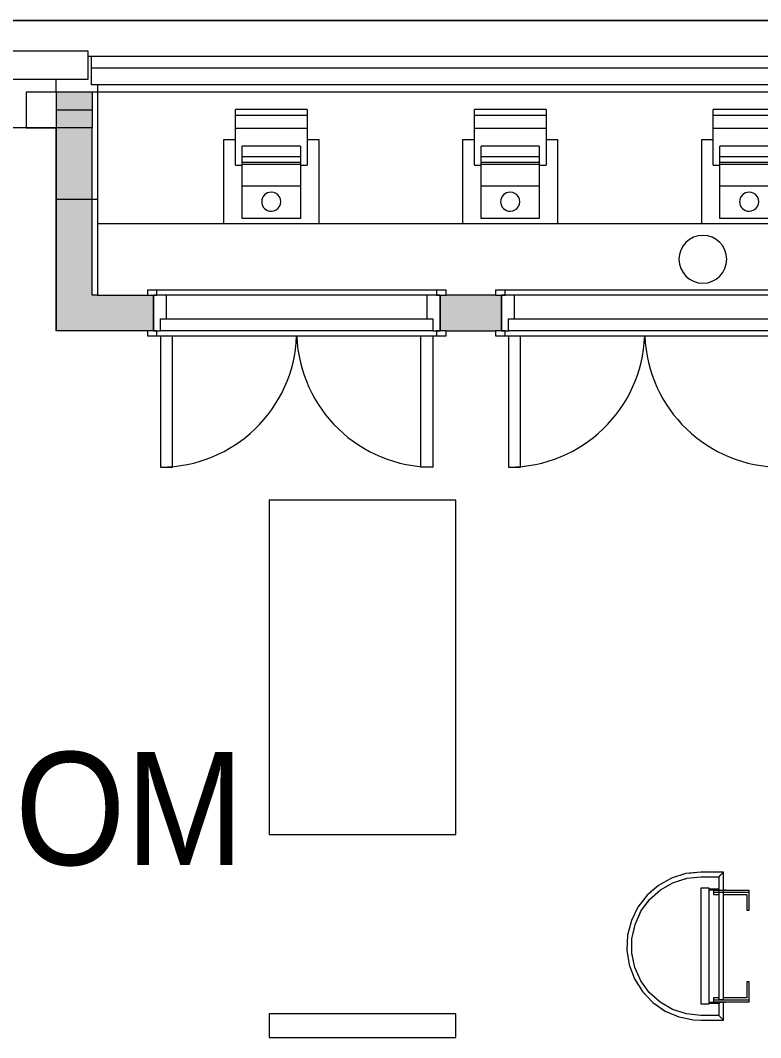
# Model space of a CAD drawing. Header units: millimetres. Extents: x 15878 to 679837, y -72324 to 391440.
# Drawn here: x 281545 to 284643, y 41449 to 45707 of the extents above; entities that cross this region are included whole.
import ezdxf

# ---------------------------------------------------------------- set-up
doc = ezdxf.new("R2010")
doc.units = ezdxf.units.MM
for name, color, linetype, lineweight in [('A-DOOR', 31, 'Continuous', 5), ('A-DOOR-FRAM', 31, 'Continuous', 5), ('A-FLOR', 192, 'Continuous', 5), ('A-GLAZ-CWMG', 51, 'Continuous', 5), ('A-WALL', 113, 'Continuous', 5), ('A-WALL-PATT', 111, 'Continuous', 18), ('E-ELEC-FIXT', 91, 'Continuous', 5), ('G-ANNO-TEXT', 231, 'Continuous', 5), ('Q-CASE', 31, 'Continuous', 5)]:
    doc.layers.add(name, color=color, linetype=linetype, lineweight=lineweight)
doc.styles.add('Swis721 BT', font='swiss.ttf', dxfattribs={"width": 0.9, "height": 473.035439})

# ---------------------------------------------------------------- blocks, each defined once
blk = doc.blocks.new('Anthena_1500MM - Antenna_1500MM-4849316-2_F')
at = {"layer": 'E-ELEC-FIXT'}
for p, q in [((350, 200), (0, 200)), ((0, 200), (0, 150)), ((350, -200), (350, 200)), ((-127.2, 150), (-101.2, 150)), ((-127.2, 150), (-127.2, -150)), ((-101.2, 150), (-46.9, 150)), ((-101.2, 150), (-101.2, -150)), ((-46.9, 150), (105.7, 150)), ((-46.9, 150), (-46.9, -150)), ((105.7, 121.9), (105.7, 150)), ((27, 121.9), (69.5, 121.9)), ((27, 121.9), (27, -121.9)), ((69.5, 121.9), (95.4, 121.9)), ((69.5, -121.9), (69.5, 121.9)), ((95.4, 121.9), (102.9, 121.9)), ((95.4, 121.9), (95.4, -121.9)), ((102.9, 121.9), (194.1, 121.9)), ((102.9, 121.9), (102.9, -121.9)), ((194.1, 121.9), (329.5, 121.9)), ((194.1, 121.9), (194.1, -121.9)), ((329.5, 121.9), (329.5, -121.9)), ((69.5, -121.9), (27, -121.9)), ((95.4, -121.9), (69.5, -121.9)), ((102.9, -121.9), (95.4, -121.9)), ((194.1, -121.9), (102.9, -121.9)), ((105.7, -150), (105.7, -121.9)), ((329.5, -121.9), (194.1, -121.9)), ((-101.2, -150), (-127.2, -150)), ((-46.9, -150), (-101.2, -150)), ((105.7, -150), (-46.9, -150)), ((0, -150), (0, -200)), ((0, -200), (350, -200))]:
    blk.add_line(p, q, dxfattribs=at)
for start, end in [(360, 180), (180, 360)]:
    blk.add_arc((259.1, 0), 40, start, end, dxfattribs=at)
blk = doc.blocks.new('DLN_Cat Ladder - 750x750x5000 _WDH_-9766194-2_F')
at = {"layer": 'Q-CASE'}
for p, q in [((-189.3, -699), (-189.3, -600)), ((-180.3, -600), (-189.3, -600)), ((-180.3, -600), (-180.3, -699)), ((-105.3, -600), (-180.3, -600)), ((-171.3, -708.8), (-171.3, -609)), ((-171.3, -609), (-105.3, -609)), ((-105.3, -609), (-105.3, -600)), ((194.7, -600), (194.7, -609)), ((269.7, -600), (194.7, -600)), ((194.7, -609), (260.7, -609)), ((260.7, -609), (260.7, -708.8)), ((269.7, -699), (269.7, -600)), ((278.7, -600), (269.7, -600)), ((278.7, -600), (278.7, -699)), ((-265.3, -707), (-265.3, -802)), ((-180.3, -707), (-265.3, -707)), ((-265.3, -707), (-265.3, -802)), ((-180.3, -707), (-265.3, -707)), ((-265.3, -707), (-265.3, -802)), ((-180.3, -707), (-265.3, -707)), ((-265.3, -707), (-265.3, -802)), ((-180.3, -707), (-265.3, -707)), ((-265.3, -707), (-265.3, -802)), ((-180.3, -707), (-265.3, -707)), ((-265.3, -707), (-265.3, -802)), ((-180.3, -707), (-265.3, -707)), ((-265.3, -707), (-265.3, -802)), ((-180.3, -707), (-265.3, -707)), ((-265.3, -707), (-265.3, -802)), ((-180.3, -707), (-265.3, -707)), ((-265.3, -707), (-265.3, -802)), ((-180.3, -707), (-265.3, -707)), ((-265.3, -707), (-265.3, -802)), ((-180.3, -707), (-265.3, -707)), ((-189.3, -699), (-189.3, -710.2)), ((-189.3, -749), (-189.3, -699)), ((-180.3, -699), (-180.3, -749)), ((-180.3, -699), (-180.3, -708.8)), ((-180.3, -707), (-180.3, -727)), ((269.7, -707.5), (-180.3, -707.5)), ((-180.3, -710.3), (-180.3, -707.5)), ((-180.3, -726.5), (-180.3, -723.7)), ((269.7, -708.8), (269.7, -699)), ((269.7, -749), (269.7, -699)), ((269.7, -707.5), (269.7, -726.5)), ((278.7, -699), (278.7, -749)), ((278.7, -710), (278.7, -699)), ((354.7, -707), (278.7, -707)), ((278.7, -709.9), (278.7, -707)), ((278.7, -707), (278.7, -709.9)), ((354.7, -707), (278.7, -707)), ((278.7, -709.9), (278.7, -707)), ((278.7, -707), (278.7, -709.9)), ((354.7, -707), (278.7, -707)), ((278.7, -709.9), (278.7, -707)), ((278.7, -707), (278.7, -709.9)), ((354.7, -707), (278.7, -707)), ((278.7, -709.9), (278.7, -707)), ((278.7, -707), (278.7, -709.9)), ((354.7, -707), (278.7, -707)), ((278.7, -709.9), (278.7, -707)), ((278.7, -707), (278.7, -709.9)), ((354.7, -707), (278.7, -707)), ((278.7, -709.9), (278.7, -707)), ((278.7, -707), (278.7, -709.9)), ((354.7, -707), (278.7, -707)), ((278.7, -709.9), (278.7, -707)), ((278.7, -707), (278.7, -709.9)), ((354.7, -707), (278.7, -707)), ((278.7, -709.9), (278.7, -707)), ((278.7, -707), (278.7, -709.9)), ((354.7, -707), (278.7, -707)), ((278.7, -709.9), (278.7, -707)), ((278.7, -707), (278.7, -709.9)), ((354.7, -707), (278.7, -707)), ((278.7, -727), (278.7, -707)), ((278.7, -707), (278.7, -709.9)), ((278.7, -767), (278.7, -722)), ((278.7, -727), (278.7, -722)), ((278.7, -722), (278.7, -727)), ((278.7, -727), (278.7, -722)), ((278.7, -722), (278.7, -727)), ((278.7, -727), (278.7, -722)), ((278.7, -722), (278.7, -727)), ((278.7, -727), (278.7, -722)), ((278.7, -722), (278.7, -727)), ((278.7, -727), (278.7, -722)), ((278.7, -722), (278.7, -727)), ((278.7, -727), (278.7, -722)), ((278.7, -722), (278.7, -727)), ((278.7, -727), (278.7, -722)), ((278.7, -722), (278.7, -727)), ((278.7, -727), (278.7, -722)), ((278.7, -722), (278.7, -727)), ((278.7, -727), (278.7, -722)), ((278.7, -722), (278.7, -727)), ((278.7, -722), (278.7, -727)), ((283.7, -767), (283.7, -722)), ((354.7, -802), (354.7, -707)), ((354.7, -802), (354.7, -707)), ((354.7, -802), (354.7, -707)), ((354.7, -802), (354.7, -707)), ((354.7, -802), (354.7, -707)), ((354.7, -802), (354.7, -707)), ((354.7, -802), (354.7, -707)), ((354.7, -802), (354.7, -707)), ((354.7, -802), (354.7, -707)), ((354.7, -802), (354.7, -707)), ((-245.3, -802), (-245.3, -727)), ((-245.3, -727), (-180.3, -727)), ((-245.3, -802), (-245.3, -727)), ((-245.3, -727), (-180.3, -727)), ((-245.3, -802), (-245.3, -727)), ((-245.3, -727), (-180.3, -727)), ((-245.3, -802), (-245.3, -727)), ((-245.3, -727), (-180.3, -727)), ((-245.3, -802), (-245.3, -727)), ((-245.3, -727), (-180.3, -727)), ((-245.3, -802), (-245.3, -727)), ((-245.3, -727), (-180.3, -727)), ((-245.3, -802), (-245.3, -727)), ((-245.3, -727), (-180.3, -727)), ((-245.3, -802), (-245.3, -727)), ((-245.3, -727), (-180.3, -727)), ((-245.3, -802), (-245.3, -727)), ((-245.3, -727), (-180.3, -727)), ((-245.3, -802), (-245.3, -727)), ((-245.3, -727), (-180.3, -727)), ((-194.3, -724.1), (-194.3, -767)), ((-189.3, -724.1), (-189.3, -767)), ((-189.3, -749), (-180.3, -749)), ((-180.3, -725.2), (-180.3, -749)), ((-180.3, -726.5), (269.7, -726.5)), ((-180.3, -749), (-171.3, -749)), ((-171.3, -749), (-171.3, -725.2)), ((260.7, -725.2), (260.7, -749)), ((260.7, -749), (269.7, -749)), ((269.7, -749), (269.7, -725.2)), ((269.7, -749), (278.7, -749)), ((278.7, -727), (334.7, -727)), ((278.7, -727), (334.7, -727)), ((278.7, -727), (334.7, -727)), ((278.7, -727), (334.7, -727)), ((278.7, -727), (334.7, -727)), ((278.7, -727), (334.7, -727)), ((278.7, -727), (334.7, -727)), ((278.7, -727), (334.7, -727)), ((278.7, -727), (334.7, -727)), ((278.7, -727), (334.7, -727)), ((334.7, -727), (334.7, -802)), ((334.7, -727), (334.7, -802)), ((334.7, -727), (334.7, -802)), ((334.7, -727), (334.7, -802)), ((334.7, -727), (334.7, -802)), ((334.7, -727), (334.7, -802)), ((334.7, -727), (334.7, -802)), ((334.7, -727), (334.7, -802)), ((334.7, -727), (334.7, -802)), ((334.7, -727), (334.7, -802)), ((-265.3, -802), (-259.9, -854.6)), ((-265.3, -802), (-259.9, -854.6)), ((-265.3, -802), (-259.9, -854.6)), ((-265.3, -802), (-259.9, -854.6)), ((-265.3, -802), (-259.9, -854.6)), ((-265.3, -802), (-259.9, -854.6)), ((-265.3, -802), (-259.9, -854.6)), ((-265.3, -802), (-259.9, -854.6)), ((-265.3, -802), (-259.9, -854.6)), ((-241, -843.4), (-245.3, -802)), ((-241, -843.4), (-245.3, -802)), ((-241, -843.4), (-245.3, -802)), ((-241, -843.4), (-245.3, -802)), ((-241, -843.4), (-245.3, -802)), ((-241, -843.4), (-245.3, -802)), ((-241, -843.4), (-245.3, -802)), ((-241, -843.4), (-245.3, -802)), ((-241, -843.4), (-245.3, -802)), ((286.7, -767), (-197.3, -767)), ((-197.3, -767), (-197.3, -802)), ((-197.3, -802), (286.7, -802)), ((286.7, -802), (286.7, -767)), ((334.7, -802), (328.4, -862.3)), ((334.7, -802), (328.4, -862.3)), ((334.7, -802), (328.4, -862.3)), ((334.7, -802), (328.4, -862.3)), ((334.7, -802), (328.4, -862.3)), ((334.7, -802), (328.4, -862.3)), ((334.7, -802), (328.4, -862.3)), ((334.7, -802), (328.4, -862.3)), ((334.7, -802), (328.4, -862.3)), ((-258.9, -864.5), (-253.1, -883.2)), ((-258.9, -864.5), (-253.1, -883.2)), ((-258.9, -864.5), (-253.1, -883.2)), ((-258.9, -864.5), (-253.1, -883.2)), ((-258.9, -864.5), (-253.1, -883.2)), ((-258.9, -864.5), (-253.1, -883.2)), ((-258.9, -864.5), (-253.1, -883.2)), ((-258.9, -864.5), (-253.1, -883.2)), ((-258.9, -864.5), (-253.1, -883.2)), ((-229.5, -891.6), (-239, -861.6)), ((-229.5, -891.6), (-239, -861.6)), ((-229.5, -891.6), (-239, -861.6)), ((-229.5, -891.6), (-239, -861.6)), ((-229.5, -891.6), (-239, -861.6)), ((-229.5, -891.6), (-239, -861.6)), ((-229.5, -891.6), (-239, -861.6)), ((-229.5, -891.6), (-239, -861.6)), ((-229.5, -891.6), (-239, -861.6)), ((-240.1, -924.4), (-229.1, -944.2)), ((-240.1, -924.4), (-229.1, -944.2)), ((-240.1, -924.4), (-229.1, -944.2)), ((-240.1, -924.4), (-229.1, -944.2)), ((-240.1, -924.4), (-229.1, -944.2)), ((-240.1, -924.4), (-229.1, -944.2)), ((-240.1, -924.4), (-229.1, -944.2)), ((-240.1, -924.4), (-229.1, -944.2)), ((-240.1, -924.4), (-229.1, -944.2)), ((-204.8, -946.7), (-220.4, -919.3)), ((-204.8, -946.7), (-220.4, -919.3)), ((-204.8, -946.7), (-220.4, -919.3)), ((-204.8, -946.7), (-220.4, -919.3)), ((-204.8, -946.7), (-220.4, -919.3)), ((-204.8, -946.7), (-220.4, -919.3)), ((-204.8, -946.7), (-220.4, -919.3)), ((-204.8, -946.7), (-220.4, -919.3)), ((-204.8, -946.7), (-220.4, -919.3)), ((-209.6, -979.3), (-181, -1012.6)), ((-209.6, -979.3), (-181, -1012.6)), ((-209.6, -979.3), (-181, -1012.6)), ((-209.6, -979.3), (-181, -1012.6)), ((-209.6, -979.3), (-181, -1012.6)), ((-209.6, -979.3), (-181, -1012.6)), ((-209.6, -979.3), (-181, -1012.6)), ((-209.6, -979.3), (-181, -1012.6)), ((-209.6, -979.3), (-181, -1012.6)), ((-169.1, -995.5), (-190.2, -971.9)), ((-169.1, -995.5), (-190.2, -971.9)), ((-169.1, -995.5), (-190.2, -971.9)), ((-169.1, -995.5), (-190.2, -971.9)), ((-169.1, -995.5), (-190.2, -971.9)), ((-169.1, -995.5), (-190.2, -971.9)), ((-169.1, -995.5), (-190.2, -971.9)), ((-169.1, -995.5), (-190.2, -971.9)), ((-169.1, -995.5), (-190.2, -971.9)), ((-124.1, -1035.9), (-149.7, -1017.1)), ((-124.1, -1035.9), (-149.7, -1017.1)), ((-124.1, -1035.9), (-149.7, -1017.1)), ((-124.1, -1035.9), (-149.7, -1017.1)), ((-124.1, -1035.9), (-149.7, -1017.1)), ((-124.1, -1035.9), (-149.7, -1017.1)), ((-124.1, -1035.9), (-149.7, -1017.1)), ((-124.1, -1035.9), (-149.7, -1017.1)), ((-124.1, -1035.9), (-149.7, -1017.1)), ((238.5, -1017.8), (189.5, -1053.2)), ((238.5, -1017.8), (189.5, -1053.2)), ((238.5, -1017.8), (189.5, -1053.2)), ((238.5, -1017.8), (189.5, -1053.2)), ((238.5, -1017.8), (189.5, -1053.2)), ((238.5, -1017.8), (189.5, -1053.2)), ((238.5, -1017.8), (189.5, -1053.2)), ((238.5, -1017.8), (189.5, -1053.2)), ((238.5, -1017.8), (189.5, -1053.2)), ((-168.7, -1026.9), (-135.9, -1052.2)), ((-168.7, -1026.9), (-135.9, -1052.2)), ((-168.7, -1026.9), (-135.9, -1052.2)), ((-168.7, -1026.9), (-135.9, -1052.2)), ((-168.7, -1026.9), (-135.9, -1052.2)), ((-168.7, -1026.9), (-135.9, -1052.2)), ((-168.7, -1026.9), (-135.9, -1052.2)), ((-168.7, -1026.9), (-135.9, -1052.2)), ((-168.7, -1026.9), (-135.9, -1052.2)), ((-71.6, -1065.9), (-100.7, -1052.9)), ((-71.6, -1065.9), (-100.7, -1052.9)), ((-71.6, -1065.9), (-100.7, -1052.9)), ((-71.6, -1065.9), (-100.7, -1052.9)), ((-71.6, -1065.9), (-100.7, -1052.9)), ((-71.6, -1065.9), (-100.7, -1052.9)), ((-71.6, -1065.9), (-100.7, -1052.9)), ((-71.6, -1065.9), (-100.7, -1052.9)), ((-71.6, -1065.9), (-100.7, -1052.9)), ((164.3, -1064.5), (133.8, -1078)), ((164.3, -1064.5), (133.8, -1078)), ((164.3, -1064.5), (133.8, -1078)), ((164.3, -1064.5), (133.8, -1078)), ((164.3, -1064.5), (133.8, -1078)), ((164.3, -1064.5), (133.8, -1078)), ((164.3, -1064.5), (133.8, -1078)), ((164.3, -1064.5), (133.8, -1078)), ((164.3, -1064.5), (133.8, -1078)), ((-119, -1065.3), (-98.3, -1075.4)), ((-119, -1065.3), (-98.3, -1075.4)), ((-119, -1065.3), (-98.3, -1075.4)), ((-119, -1065.3), (-98.3, -1075.4)), ((-119, -1065.3), (-98.3, -1075.4)), ((-119, -1065.3), (-98.3, -1075.4)), ((-119, -1065.3), (-98.3, -1075.4)), ((-119, -1065.3), (-98.3, -1075.4)), ((-119, -1065.3), (-98.3, -1075.4)), ((-13.9, -1084.4), (-45.3, -1077.6)), ((-13.9, -1084.4), (-45.3, -1077.6)), ((-13.9, -1084.4), (-45.3, -1077.6)), ((-13.9, -1084.4), (-45.3, -1077.6)), ((-13.9, -1084.4), (-45.3, -1077.6)), ((-13.9, -1084.4), (-45.3, -1077.6)), ((-13.9, -1084.4), (-45.3, -1077.6)), ((-13.9, -1084.4), (-45.3, -1077.6)), ((-13.9, -1084.4), (-45.3, -1077.6)), ((46.4, -1090.4), (14, -1090.3)), ((46.4, -1090.4), (14, -1090.3)), ((46.4, -1090.4), (14, -1090.3)), ((46.4, -1090.4), (14, -1090.3)), ((46.4, -1090.4), (14, -1090.3)), ((46.4, -1090.4), (14, -1090.3)), ((46.4, -1090.4), (14, -1090.3)), ((46.4, -1090.4), (14, -1090.3)), ((46.4, -1090.4), (14, -1090.3)), ((106.6, -1083.7), (74.3, -1090.5)), ((106.6, -1083.7), (74.3, -1090.5)), ((106.6, -1083.7), (74.3, -1090.5)), ((106.6, -1083.7), (74.3, -1090.5)), ((106.6, -1083.7), (74.3, -1090.5)), ((106.6, -1083.7), (74.3, -1090.5)), ((106.6, -1083.7), (74.3, -1090.5)), ((106.6, -1083.7), (74.3, -1090.5)), ((106.6, -1083.7), (74.3, -1090.5))]:
    blk.add_line(p, q, dxfattribs=at)
at = {"layer": 'Q-CASE', "flags": 128}
for points in [[(-265.3, -802), (-258.9, -864.5), (-240.1, -924.4), (-209.6, -979.3), (-168.7, -1026.9), (-119, -1065.3), (-62.6, -1092.8), (-1.8, -1108.5), (60.9, -1111.6), (123, -1102), (181.8, -1080), (235, -1046.7), (280.4, -1003.3), (316.2, -951.7), (340.8, -893.9), (353.2, -832.4), (354.7, -802)], [(334.7, -802), (328.3, -862.4), (309.5, -920.1), (279.1, -972.7), (238.5, -1017.8), (189.3, -1053.4), (133.8, -1078), (74.3, -1090.5), (13.6, -1090.3), (-45.8, -1077.5), (-101.2, -1052.7), (-150.2, -1016.8), (-190.6, -971.5), (-220.7, -918.8), (-239.2, -860.9), (-245.3, -802)], [(349.7, -849.6), (353.2, -832.4), (354.7, -802)], [(349.7, -849.6), (353.2, -832.4), (354.7, -802)], [(349.7, -849.6), (353.2, -832.4), (354.7, -802)], [(349.7, -849.6), (353.2, -832.4), (354.7, -802)], [(349.7, -849.6), (353.2, -832.4), (354.7, -802)], [(349.7, -849.6), (353.2, -832.4), (354.7, -802)], [(349.7, -849.6), (353.2, -832.4), (354.7, -802)], [(349.7, -849.6), (353.2, -832.4), (354.7, -802)], [(349.7, -849.6), (353.2, -832.4), (354.7, -802)], [(335.4, -906.6), (340.8, -893.9), (343.9, -878.5)], [(335.4, -906.6), (340.8, -893.9), (343.9, -878.5)], [(335.4, -906.6), (340.8, -893.9), (343.9, -878.5)], [(335.4, -906.6), (340.8, -893.9), (343.9, -878.5)], [(335.4, -906.6), (340.8, -893.9), (343.9, -878.5)], [(335.4, -906.6), (340.8, -893.9), (343.9, -878.5)], [(335.4, -906.6), (340.8, -893.9), (343.9, -878.5)], [(335.4, -906.6), (340.8, -893.9), (343.9, -878.5)], [(335.4, -906.6), (340.8, -893.9), (343.9, -878.5)], [(308.9, -962.2), (316.2, -951.7), (322.7, -936.4)], [(308.9, -962.2), (316.2, -951.7), (322.7, -936.4)], [(308.9, -962.2), (316.2, -951.7), (322.7, -936.4)], [(308.9, -962.2), (316.2, -951.7), (322.7, -936.4)], [(308.9, -962.2), (316.2, -951.7), (322.7, -936.4)], [(308.9, -962.2), (316.2, -951.7), (322.7, -936.4)], [(308.9, -962.2), (316.2, -951.7), (322.7, -936.4)], [(308.9, -962.2), (316.2, -951.7), (322.7, -936.4)], [(308.9, -962.2), (316.2, -951.7), (322.7, -936.4)], [(270.8, -1012.6), (280.4, -1003.3), (295.2, -982)], [(270.8, -1012.6), (280.4, -1003.3), (295.2, -982)], [(270.8, -1012.6), (280.4, -1003.3), (295.2, -982)], [(270.8, -1012.6), (280.4, -1003.3), (295.2, -982)], [(270.8, -1012.6), (280.4, -1003.3), (295.2, -982)], [(270.8, -1012.6), (280.4, -1003.3), (295.2, -982)], [(270.8, -1012.6), (280.4, -1003.3), (295.2, -982)], [(270.8, -1012.6), (280.4, -1003.3), (295.2, -982)], [(270.8, -1012.6), (280.4, -1003.3), (295.2, -982)], [(225.8, -1052.5), (235, -1046.7), (248.4, -1034)], [(225.8, -1052.5), (235, -1046.7), (248.4, -1034)], [(225.8, -1052.5), (235, -1046.7), (248.4, -1034)], [(225.8, -1052.5), (235, -1046.7), (248.4, -1034)], [(225.8, -1052.5), (235, -1046.7), (248.4, -1034)], [(225.8, -1052.5), (235, -1046.7), (248.4, -1034)], [(225.8, -1052.5), (235, -1046.7), (248.4, -1034)], [(225.8, -1052.5), (235, -1046.7), (248.4, -1034)], [(225.8, -1052.5), (235, -1046.7), (248.4, -1034)], [(-69.4, -1089.5), (-62.6, -1092.8), (-27, -1102)], [(-69.4, -1089.5), (-62.6, -1092.8), (-27, -1102)], [(-69.4, -1089.5), (-62.6, -1092.8), (-27, -1102)], [(-69.4, -1089.5), (-62.6, -1092.8), (-27, -1102)], [(-69.4, -1089.5), (-62.6, -1092.8), (-27, -1102)], [(-69.4, -1089.5), (-62.6, -1092.8), (-27, -1102)], [(-69.4, -1089.5), (-62.6, -1092.8), (-27, -1102)], [(-69.4, -1089.5), (-62.6, -1092.8), (-27, -1102)], [(-69.4, -1089.5), (-62.6, -1092.8), (-27, -1102)], [(-10.4, -1106.3), (-1.8, -1108.5), (32.7, -1110.2)], [(-10.4, -1106.3), (-1.8, -1108.5), (32.7, -1110.2)], [(-10.4, -1106.3), (-1.8, -1108.5), (32.7, -1110.2)], [(-10.4, -1106.3), (-1.8, -1108.5), (32.7, -1110.2)], [(-10.4, -1106.3), (-1.8, -1108.5), (32.7, -1110.2)], [(-10.4, -1106.3), (-1.8, -1108.5), (32.7, -1110.2)], [(-10.4, -1106.3), (-1.8, -1108.5), (32.7, -1110.2)], [(-10.4, -1106.3), (-1.8, -1108.5), (32.7, -1110.2)], [(-10.4, -1106.3), (-1.8, -1108.5), (32.7, -1110.2)], [(111.7, -1103.7), (123, -1102), (151.8, -1091.2)], [(111.7, -1103.7), (123, -1102), (151.8, -1091.2)], [(111.7, -1103.7), (123, -1102), (151.8, -1091.2)], [(111.7, -1103.7), (123, -1102), (151.8, -1091.2)], [(111.7, -1103.7), (123, -1102), (151.8, -1091.2)], [(111.7, -1103.7), (123, -1102), (151.8, -1091.2)], [(111.7, -1103.7), (123, -1102), (151.8, -1091.2)], [(111.7, -1103.7), (123, -1102), (151.8, -1091.2)], [(111.7, -1103.7), (123, -1102), (151.8, -1091.2)], [(169.9, -1084.5), (181.8, -1080), (206.5, -1064.6)], [(169.9, -1084.5), (181.8, -1080), (206.5, -1064.6)], [(169.9, -1084.5), (181.8, -1080), (206.5, -1064.6)], [(169.9, -1084.5), (181.8, -1080), (206.5, -1064.6)], [(169.9, -1084.5), (181.8, -1080), (206.5, -1064.6)], [(169.9, -1084.5), (181.8, -1080), (206.5, -1064.6)], [(169.9, -1084.5), (181.8, -1080), (206.5, -1064.6)], [(169.9, -1084.5), (181.8, -1080), (206.5, -1064.6)], [(169.9, -1084.5), (181.8, -1080), (206.5, -1064.6)], [(53, -1111.2), (60.9, -1111.6), (81.7, -1108.4)], [(53, -1111.2), (60.9, -1111.6), (81.7, -1108.4)], [(53, -1111.2), (60.9, -1111.6), (81.7, -1108.4)], [(53, -1111.2), (60.9, -1111.6), (81.7, -1108.4)], [(53, -1111.2), (60.9, -1111.6), (81.7, -1108.4)], [(53, -1111.2), (60.9, -1111.6), (81.7, -1108.4)], [(53, -1111.2), (60.9, -1111.6), (81.7, -1108.4)], [(53, -1111.2), (60.9, -1111.6), (81.7, -1108.4)], [(53, -1111.2), (60.9, -1111.6), (81.7, -1108.4)]]:
    blk.add_lwpolyline(points, dxfattribs=at)
at = {"layer": 'Q-CASE'}
for points, knots in [([(-264, -708.3), (-264.2, -708.1), (-264.6, -707.7), (-265.1, -707.2), (-265.3, -707), (-265.3, -707)], [0.8333333, 0.8333333, 0.8333333, 0.8333333, 0.875, 0.9166667, 1, 1, 1, 1]), ([(-265.3, -707), (-265.3, -707), (-265.1, -707.2), (-264.6, -707.7), (-264.2, -708.1), (-264, -708.3)], [0, 0, 0, 0, 0.0833333, 0.125, 0.1666667, 0.1666667, 0.1666667, 0.1666667]), ([(-264, -708.3), (-264.2, -708.1), (-264.6, -707.7), (-265.1, -707.2), (-265.3, -707), (-265.3, -707)], [0.8333333, 0.8333333, 0.8333333, 0.8333333, 0.875, 0.9166667, 1, 1, 1, 1]), ([(-265.3, -707), (-265.3, -707), (-265.1, -707.2), (-264.6, -707.7), (-264.2, -708.1), (-264, -708.3)], [0, 0, 0, 0, 0.0833333, 0.125, 0.1666667, 0.1666667, 0.1666667, 0.1666667]), ([(-264, -708.3), (-264.2, -708.1), (-264.6, -707.7), (-265.1, -707.2), (-265.3, -707), (-265.3, -707)], [0.8333333, 0.8333333, 0.8333333, 0.8333333, 0.875, 0.9166667, 1, 1, 1, 1]), ([(-265.3, -707), (-265.3, -707), (-265.1, -707.2), (-264.6, -707.7), (-264.2, -708.1), (-264, -708.3)], [0, 0, 0, 0, 0.0833333, 0.125, 0.1666667, 0.1666667, 0.1666667, 0.1666667]), ([(-264, -708.3), (-264.2, -708.1), (-264.6, -707.7), (-265.1, -707.2), (-265.3, -707), (-265.3, -707)], [0.8333333, 0.8333333, 0.8333333, 0.8333333, 0.875, 0.9166667, 1, 1, 1, 1]), ([(-265.3, -707), (-265.3, -707), (-265.1, -707.2), (-264.6, -707.7), (-264.2, -708.1), (-264, -708.3)], [0, 0, 0, 0, 0.0833333, 0.125, 0.1666667, 0.1666667, 0.1666667, 0.1666667]), ([(-264, -708.3), (-264.2, -708.1), (-264.6, -707.7), (-265.1, -707.2), (-265.3, -707), (-265.3, -707)], [0.8333333, 0.8333333, 0.8333333, 0.8333333, 0.875, 0.9166667, 1, 1, 1, 1]), ([(-265.3, -707), (-265.3, -707), (-265.1, -707.2), (-264.6, -707.7), (-264.2, -708.1), (-264, -708.3)], [0, 0, 0, 0, 0.0833333, 0.125, 0.1666667, 0.1666667, 0.1666667, 0.1666667]), ([(-264, -708.3), (-264.2, -708.1), (-264.6, -707.7), (-265.1, -707.2), (-265.3, -707), (-265.3, -707)], [0.8333333, 0.8333333, 0.8333333, 0.8333333, 0.875, 0.9166667, 1, 1, 1, 1]), ([(-265.3, -707), (-265.3, -707), (-265.1, -707.2), (-264.6, -707.7), (-264.2, -708.1), (-264, -708.3)], [0, 0, 0, 0, 0.0833333, 0.125, 0.1666667, 0.1666667, 0.1666667, 0.1666667]), ([(-264, -708.3), (-264.2, -708.1), (-264.6, -707.7), (-265.1, -707.2), (-265.3, -707), (-265.3, -707)], [0.8333333, 0.8333333, 0.8333333, 0.8333333, 0.875, 0.9166667, 1, 1, 1, 1]), ([(-265.3, -707), (-265.3, -707), (-265.1, -707.2), (-264.6, -707.7), (-264.2, -708.1), (-264, -708.3)], [0, 0, 0, 0, 0.0833333, 0.125, 0.1666667, 0.1666667, 0.1666667, 0.1666667]), ([(-264, -708.3), (-264.2, -708.1), (-264.6, -707.7), (-265.1, -707.2), (-265.3, -707), (-265.3, -707)], [0.8333333, 0.8333333, 0.8333333, 0.8333333, 0.875, 0.9166667, 1, 1, 1, 1]), ([(-265.3, -707), (-265.3, -707), (-265.1, -707.2), (-264.6, -707.7), (-264.2, -708.1), (-264, -708.3)], [0, 0, 0, 0, 0.0833333, 0.125, 0.1666667, 0.1666667, 0.1666667, 0.1666667]), ([(-264, -708.3), (-264.2, -708.1), (-264.6, -707.7), (-265.1, -707.2), (-265.3, -707), (-265.3, -707)], [0.8333333, 0.8333333, 0.8333333, 0.8333333, 0.875, 0.9166667, 1, 1, 1, 1]), ([(-265.3, -707), (-265.3, -707), (-265.1, -707.2), (-264.6, -707.7), (-264.2, -708.1), (-264, -708.3)], [0, 0, 0, 0, 0.0833333, 0.125, 0.1666667, 0.1666667, 0.1666667, 0.1666667]), ([(-245.3, -727), (-245.3, -727), (-245.5, -726.8), (-246, -726.3), (-246.6, -725.7), (-247.2, -725.1), (-247.8, -724.5), (-248.4, -723.9), (-249.2, -723.1), (-250.1, -722.2), (-250.9, -721.4), (-251.5, -720.8), (-252.1, -720.2), (-252.7, -719.6), (-253.3, -719), (-254, -718.3), (-254.6, -717.7), (-255.3, -717), (-256, -716.3), (-256.6, -715.7), (-257.3, -715), (-257.9, -714.4), (-258.5, -713.8), (-259.1, -713.2), (-259.7, -712.6), (-260.3, -712), (-260.9, -711.4), (-261.6, -710.7), (-262.2, -710.1), (-262.8, -709.5), (-263.4, -708.9), (-264, -708.3), (-264.6, -707.7), (-265.1, -707.2), (-265.3, -707), (-265.3, -707)], [0, 0, 0, 0, 0.083333, 0.125, 0.166667, 0.208333, 0.229167, 0.25, 0.291667, 0.333333, 0.354167, 0.375, 0.395833, 0.416667, 0.4375, 0.458333, 0.479167, 0.5, 0.520833, 0.541667, 0.5625, 0.583333, 0.604167, 0.625, 0.645833, 0.666667, 0.6875, 0.708333, 0.75, 0.770833, 0.791667, 0.833333, 0.875, 0.916667, 1, 1, 1, 1]), ([(-265.3, -707), (-265.3, -707), (-265.1, -707.2), (-264.6, -707.7), (-264.2, -708.1), (-264, -708.3)], [0, 0, 0, 0, 0.0833333, 0.125, 0.1666667, 0.1666667, 0.1666667, 0.1666667]), ([(334.7, -727), (334.7, -727), (334.9, -726.8), (335.4, -726.3), (336, -725.7), (336.6, -725.1), (337.2, -724.5), (337.8, -723.9), (338.6, -723.1), (339.5, -722.2), (340.3, -721.4), (340.9, -720.8), (341.5, -720.2), (342.1, -719.6), (342.7, -719), (343.4, -718.3), (344.1, -717.7), (344.7, -717), (345.4, -716.3), (346, -715.7), (346.7, -715), (347.3, -714.4), (347.9, -713.8), (348.5, -713.2), (349.1, -712.6), (349.7, -712), (350.3, -711.4), (351, -710.7), (351.6, -710.1), (352.2, -709.5), (352.8, -708.9), (353.4, -708.3), (354, -707.7), (354.5, -707.2), (354.7, -707), (354.7, -707)], [0, 0, 0, 0, 0.083333, 0.125, 0.166667, 0.208333, 0.229167, 0.25, 0.291667, 0.333333, 0.354167, 0.375, 0.395833, 0.416667, 0.4375, 0.458333, 0.479167, 0.5, 0.520833, 0.541667, 0.5625, 0.583333, 0.604167, 0.625, 0.645833, 0.666667, 0.6875, 0.708333, 0.75, 0.770833, 0.791667, 0.833333, 0.875, 0.916667, 1, 1, 1, 1]), ([(353.4, -708.3), (353.6, -708.1), (354, -707.7), (354.5, -707.2), (354.7, -707), (354.7, -707)], [0.8333333, 0.8333333, 0.8333333, 0.8333333, 0.875, 0.9166667, 1, 1, 1, 1]), ([(354.7, -707), (354.7, -707), (354.5, -707.2), (354, -707.7), (353.6, -708.1), (353.4, -708.3)], [0, 0, 0, 0, 0.0833333, 0.125, 0.1666667, 0.1666667, 0.1666667, 0.1666667]), ([(353.4, -708.3), (353.6, -708.1), (354, -707.7), (354.5, -707.2), (354.7, -707), (354.7, -707)], [0.8333333, 0.8333333, 0.8333333, 0.8333333, 0.875, 0.9166667, 1, 1, 1, 1]), ([(354.7, -707), (354.7, -707), (354.5, -707.2), (354, -707.7), (353.6, -708.1), (353.4, -708.3)], [0, 0, 0, 0, 0.0833333, 0.125, 0.1666667, 0.1666667, 0.1666667, 0.1666667]), ([(353.4, -708.3), (353.6, -708.1), (354, -707.7), (354.5, -707.2), (354.7, -707), (354.7, -707)], [0.8333333, 0.8333333, 0.8333333, 0.8333333, 0.875, 0.9166667, 1, 1, 1, 1]), ([(354.7, -707), (354.7, -707), (354.5, -707.2), (354, -707.7), (353.6, -708.1), (353.4, -708.3)], [0, 0, 0, 0, 0.0833333, 0.125, 0.1666667, 0.1666667, 0.1666667, 0.1666667]), ([(353.4, -708.3), (353.6, -708.1), (354, -707.7), (354.5, -707.2), (354.7, -707), (354.7, -707)], [0.8333333, 0.8333333, 0.8333333, 0.8333333, 0.875, 0.9166667, 1, 1, 1, 1]), ([(354.7, -707), (354.7, -707), (354.5, -707.2), (354, -707.7), (353.6, -708.1), (353.4, -708.3)], [0, 0, 0, 0, 0.0833333, 0.125, 0.1666667, 0.1666667, 0.1666667, 0.1666667]), ([(353.4, -708.3), (353.6, -708.1), (354, -707.7), (354.5, -707.2), (354.7, -707), (354.7, -707)], [0.8333333, 0.8333333, 0.8333333, 0.8333333, 0.875, 0.9166667, 1, 1, 1, 1]), ([(354.7, -707), (354.7, -707), (354.5, -707.2), (354, -707.7), (353.6, -708.1), (353.4, -708.3)], [0, 0, 0, 0, 0.0833333, 0.125, 0.1666667, 0.1666667, 0.1666667, 0.1666667]), ([(353.4, -708.3), (353.6, -708.1), (354, -707.7), (354.5, -707.2), (354.7, -707), (354.7, -707)], [0.8333333, 0.8333333, 0.8333333, 0.8333333, 0.875, 0.9166667, 1, 1, 1, 1]), ([(354.7, -707), (354.7, -707), (354.5, -707.2), (354, -707.7), (353.6, -708.1), (353.4, -708.3)], [0, 0, 0, 0, 0.0833333, 0.125, 0.1666667, 0.1666667, 0.1666667, 0.1666667]), ([(353.4, -708.3), (353.6, -708.1), (354, -707.7), (354.5, -707.2), (354.7, -707), (354.7, -707)], [0.8333333, 0.8333333, 0.8333333, 0.8333333, 0.875, 0.9166667, 1, 1, 1, 1]), ([(354.7, -707), (354.7, -707), (354.5, -707.2), (354, -707.7), (353.6, -708.1), (353.4, -708.3)], [0, 0, 0, 0, 0.0833333, 0.125, 0.1666667, 0.1666667, 0.1666667, 0.1666667]), ([(353.4, -708.3), (353.6, -708.1), (354, -707.7), (354.5, -707.2), (354.7, -707), (354.7, -707)], [0.8333333, 0.8333333, 0.8333333, 0.8333333, 0.875, 0.9166667, 1, 1, 1, 1]), ([(354.7, -707), (354.7, -707), (354.5, -707.2), (354, -707.7), (353.6, -708.1), (353.4, -708.3)], [0, 0, 0, 0, 0.0833333, 0.125, 0.1666667, 0.1666667, 0.1666667, 0.1666667]), ([(353.4, -708.3), (353.6, -708.1), (354, -707.7), (354.5, -707.2), (354.7, -707), (354.7, -707)], [0.8333333, 0.8333333, 0.8333333, 0.8333333, 0.875, 0.9166667, 1, 1, 1, 1]), ([(354.7, -707), (354.7, -707), (354.5, -707.2), (354, -707.7), (353.6, -708.1), (353.4, -708.3)], [0, 0, 0, 0, 0.0833333, 0.125, 0.1666667, 0.1666667, 0.1666667, 0.1666667]), ([(354.7, -707), (354.7, -707), (354.5, -707.2), (354, -707.7), (353.6, -708.1), (353.4, -708.3)], [0, 0, 0, 0, 0.0833333, 0.125, 0.1666667, 0.1666667, 0.1666667, 0.1666667]), ([(-245.3, -727), (-245.3, -727), (-245.5, -726.8), (-246, -726.3), (-246.6, -725.7), (-247.2, -725.1), (-247.8, -724.5), (-248.1, -724.2), (-248.2, -724.1)], [0, 0, 0, 0, 0.0833333, 0.125, 0.1666667, 0.2083333, 0.2291667, 0.25, 0.25, 0.25, 0.25]), ([(-248.2, -724.1), (-248.1, -724.2), (-247.8, -724.5), (-247.2, -725.1), (-246.6, -725.7), (-246, -726.3), (-245.5, -726.8), (-245.3, -727), (-245.3, -727)], [0.75, 0.75, 0.75, 0.75, 0.7708333, 0.7916667, 0.8333333, 0.875, 0.9166667, 1, 1, 1, 1]), ([(-245.3, -727), (-245.3, -727), (-245.5, -726.8), (-246, -726.3), (-246.6, -725.7), (-247.2, -725.1), (-247.8, -724.5), (-248.1, -724.2), (-248.2, -724.1)], [0, 0, 0, 0, 0.0833333, 0.125, 0.1666667, 0.2083333, 0.2291667, 0.25, 0.25, 0.25, 0.25]), ([(-248.2, -724.1), (-248.1, -724.2), (-247.8, -724.5), (-247.2, -725.1), (-246.6, -725.7), (-246, -726.3), (-245.5, -726.8), (-245.3, -727), (-245.3, -727)], [0.75, 0.75, 0.75, 0.75, 0.7708333, 0.7916667, 0.8333333, 0.875, 0.9166667, 1, 1, 1, 1]), ([(-245.3, -727), (-245.3, -727), (-245.5, -726.8), (-246, -726.3), (-246.6, -725.7), (-247.2, -725.1), (-247.8, -724.5), (-248.1, -724.2), (-248.2, -724.1)], [0, 0, 0, 0, 0.0833333, 0.125, 0.1666667, 0.2083333, 0.2291667, 0.25, 0.25, 0.25, 0.25]), ([(-248.2, -724.1), (-248.1, -724.2), (-247.8, -724.5), (-247.2, -725.1), (-246.6, -725.7), (-246, -726.3), (-245.5, -726.8), (-245.3, -727), (-245.3, -727)], [0.75, 0.75, 0.75, 0.75, 0.7708333, 0.7916667, 0.8333333, 0.875, 0.9166667, 1, 1, 1, 1]), ([(-245.3, -727), (-245.3, -727), (-245.5, -726.8), (-246, -726.3), (-246.6, -725.7), (-247.2, -725.1), (-247.8, -724.5), (-248.1, -724.2), (-248.2, -724.1)], [0, 0, 0, 0, 0.0833333, 0.125, 0.1666667, 0.2083333, 0.2291667, 0.25, 0.25, 0.25, 0.25]), ([(-248.2, -724.1), (-248.1, -724.2), (-247.8, -724.5), (-247.2, -725.1), (-246.6, -725.7), (-246, -726.3), (-245.5, -726.8), (-245.3, -727), (-245.3, -727)], [0.75, 0.75, 0.75, 0.75, 0.7708333, 0.7916667, 0.8333333, 0.875, 0.9166667, 1, 1, 1, 1]), ([(-245.3, -727), (-245.3, -727), (-245.5, -726.8), (-246, -726.3), (-246.6, -725.7), (-247.2, -725.1), (-247.8, -724.5), (-248.1, -724.2), (-248.2, -724.1)], [0, 0, 0, 0, 0.0833333, 0.125, 0.1666667, 0.2083333, 0.2291667, 0.25, 0.25, 0.25, 0.25]), ([(-248.2, -724.1), (-248.1, -724.2), (-247.8, -724.5), (-247.2, -725.1), (-246.6, -725.7), (-246, -726.3), (-245.5, -726.8), (-245.3, -727), (-245.3, -727)], [0.75, 0.75, 0.75, 0.75, 0.7708333, 0.7916667, 0.8333333, 0.875, 0.9166667, 1, 1, 1, 1]), ([(-245.3, -727), (-245.3, -727), (-245.5, -726.8), (-246, -726.3), (-246.6, -725.7), (-247.2, -725.1), (-247.8, -724.5), (-248.1, -724.2), (-248.2, -724.1)], [0, 0, 0, 0, 0.0833333, 0.125, 0.1666667, 0.2083333, 0.2291667, 0.25, 0.25, 0.25, 0.25]), ([(-248.2, -724.1), (-248.1, -724.2), (-247.8, -724.5), (-247.2, -725.1), (-246.6, -725.7), (-246, -726.3), (-245.5, -726.8), (-245.3, -727), (-245.3, -727)], [0.75, 0.75, 0.75, 0.75, 0.7708333, 0.7916667, 0.8333333, 0.875, 0.9166667, 1, 1, 1, 1]), ([(-245.3, -727), (-245.3, -727), (-245.5, -726.8), (-246, -726.3), (-246.6, -725.7), (-247.2, -725.1), (-247.8, -724.5), (-248.1, -724.2), (-248.2, -724.1)], [0, 0, 0, 0, 0.0833333, 0.125, 0.1666667, 0.2083333, 0.2291667, 0.25, 0.25, 0.25, 0.25]), ([(-248.2, -724.1), (-248.1, -724.2), (-247.8, -724.5), (-247.2, -725.1), (-246.6, -725.7), (-246, -726.3), (-245.5, -726.8), (-245.3, -727), (-245.3, -727)], [0.75, 0.75, 0.75, 0.75, 0.7708333, 0.7916667, 0.8333333, 0.875, 0.9166667, 1, 1, 1, 1]), ([(-245.3, -727), (-245.3, -727), (-245.5, -726.8), (-246, -726.3), (-246.6, -725.7), (-247.2, -725.1), (-247.8, -724.5), (-248.1, -724.2), (-248.2, -724.1)], [0, 0, 0, 0, 0.0833333, 0.125, 0.1666667, 0.2083333, 0.2291667, 0.25, 0.25, 0.25, 0.25]), ([(-248.2, -724.1), (-248.1, -724.2), (-247.8, -724.5), (-247.2, -725.1), (-246.6, -725.7), (-246, -726.3), (-245.5, -726.8), (-245.3, -727), (-245.3, -727)], [0.75, 0.75, 0.75, 0.75, 0.7708333, 0.7916667, 0.8333333, 0.875, 0.9166667, 1, 1, 1, 1]), ([(-245.3, -727), (-245.3, -727), (-245.5, -726.8), (-246, -726.3), (-246.6, -725.7), (-247.2, -725.1), (-247.8, -724.5), (-248.1, -724.2), (-248.2, -724.1)], [0, 0, 0, 0, 0.0833333, 0.125, 0.1666667, 0.2083333, 0.2291667, 0.25, 0.25, 0.25, 0.25]), ([(-248.2, -724.1), (-248.1, -724.2), (-247.8, -724.5), (-247.2, -725.1), (-246.6, -725.7), (-246, -726.3), (-245.5, -726.8), (-245.3, -727), (-245.3, -727)], [0.75, 0.75, 0.75, 0.75, 0.7708333, 0.7916667, 0.8333333, 0.875, 0.9166667, 1, 1, 1, 1]), ([(-248.2, -724.1), (-248.1, -724.2), (-247.8, -724.5), (-247.2, -725.1), (-246.6, -725.7), (-246, -726.3), (-245.5, -726.8), (-245.3, -727), (-245.3, -727)], [0.75, 0.75, 0.75, 0.75, 0.7708333, 0.7916667, 0.8333333, 0.875, 0.9166667, 1, 1, 1, 1]), ([(334.7, -727), (334.7, -727), (334.9, -726.8), (335.4, -726.3), (336, -725.7), (336.6, -725.1), (337.2, -724.5), (337.5, -724.2), (337.6, -724.1)], [0, 0, 0, 0, 0.0833333, 0.125, 0.1666667, 0.2083333, 0.2291667, 0.25, 0.25, 0.25, 0.25]), ([(337.6, -724.1), (337.5, -724.2), (337.2, -724.5), (336.6, -725.1), (336, -725.7), (335.4, -726.3), (334.9, -726.8), (334.7, -727), (334.7, -727)], [0.75, 0.75, 0.75, 0.75, 0.7708333, 0.7916667, 0.8333333, 0.875, 0.9166667, 1, 1, 1, 1]), ([(334.7, -727), (334.7, -727), (334.9, -726.8), (335.4, -726.3), (336, -725.7), (336.6, -725.1), (337.2, -724.5), (337.5, -724.2), (337.6, -724.1)], [0, 0, 0, 0, 0.0833333, 0.125, 0.1666667, 0.2083333, 0.2291667, 0.25, 0.25, 0.25, 0.25]), ([(337.6, -724.1), (337.5, -724.2), (337.2, -724.5), (336.6, -725.1), (336, -725.7), (335.4, -726.3), (334.9, -726.8), (334.7, -727), (334.7, -727)], [0.75, 0.75, 0.75, 0.75, 0.7708333, 0.7916667, 0.8333333, 0.875, 0.9166667, 1, 1, 1, 1]), ([(334.7, -727), (334.7, -727), (334.9, -726.8), (335.4, -726.3), (336, -725.7), (336.6, -725.1), (337.2, -724.5), (337.5, -724.2), (337.6, -724.1)], [0, 0, 0, 0, 0.0833333, 0.125, 0.1666667, 0.2083333, 0.2291667, 0.25, 0.25, 0.25, 0.25]), ([(337.6, -724.1), (337.5, -724.2), (337.2, -724.5), (336.6, -725.1), (336, -725.7), (335.4, -726.3), (334.9, -726.8), (334.7, -727), (334.7, -727)], [0.75, 0.75, 0.75, 0.75, 0.7708333, 0.7916667, 0.8333333, 0.875, 0.9166667, 1, 1, 1, 1]), ([(334.7, -727), (334.7, -727), (334.9, -726.8), (335.4, -726.3), (336, -725.7), (336.6, -725.1), (337.2, -724.5), (337.5, -724.2), (337.6, -724.1)], [0, 0, 0, 0, 0.0833333, 0.125, 0.1666667, 0.2083333, 0.2291667, 0.25, 0.25, 0.25, 0.25]), ([(337.6, -724.1), (337.5, -724.2), (337.2, -724.5), (336.6, -725.1), (336, -725.7), (335.4, -726.3), (334.9, -726.8), (334.7, -727), (334.7, -727)], [0.75, 0.75, 0.75, 0.75, 0.7708333, 0.7916667, 0.8333333, 0.875, 0.9166667, 1, 1, 1, 1]), ([(334.7, -727), (334.7, -727), (334.9, -726.8), (335.4, -726.3), (336, -725.7), (336.6, -725.1), (337.2, -724.5), (337.5, -724.2), (337.6, -724.1)], [0, 0, 0, 0, 0.0833333, 0.125, 0.1666667, 0.2083333, 0.2291667, 0.25, 0.25, 0.25, 0.25]), ([(337.6, -724.1), (337.5, -724.2), (337.2, -724.5), (336.6, -725.1), (336, -725.7), (335.4, -726.3), (334.9, -726.8), (334.7, -727), (334.7, -727)], [0.75, 0.75, 0.75, 0.75, 0.7708333, 0.7916667, 0.8333333, 0.875, 0.9166667, 1, 1, 1, 1]), ([(334.7, -727), (334.7, -727), (334.9, -726.8), (335.4, -726.3), (336, -725.7), (336.6, -725.1), (337.2, -724.5), (337.5, -724.2), (337.6, -724.1)], [0, 0, 0, 0, 0.0833333, 0.125, 0.1666667, 0.2083333, 0.2291667, 0.25, 0.25, 0.25, 0.25]), ([(337.6, -724.1), (337.5, -724.2), (337.2, -724.5), (336.6, -725.1), (336, -725.7), (335.4, -726.3), (334.9, -726.8), (334.7, -727), (334.7, -727)], [0.75, 0.75, 0.75, 0.75, 0.7708333, 0.7916667, 0.8333333, 0.875, 0.9166667, 1, 1, 1, 1]), ([(334.7, -727), (334.7, -727), (334.9, -726.8), (335.4, -726.3), (336, -725.7), (336.6, -725.1), (337.2, -724.5), (337.5, -724.2), (337.6, -724.1)], [0, 0, 0, 0, 0.0833333, 0.125, 0.1666667, 0.2083333, 0.2291667, 0.25, 0.25, 0.25, 0.25]), ([(337.6, -724.1), (337.5, -724.2), (337.2, -724.5), (336.6, -725.1), (336, -725.7), (335.4, -726.3), (334.9, -726.8), (334.7, -727), (334.7, -727)], [0.75, 0.75, 0.75, 0.75, 0.7708333, 0.7916667, 0.8333333, 0.875, 0.9166667, 1, 1, 1, 1]), ([(334.7, -727), (334.7, -727), (334.9, -726.8), (335.4, -726.3), (336, -725.7), (336.6, -725.1), (337.2, -724.5), (337.5, -724.2), (337.6, -724.1)], [0, 0, 0, 0, 0.0833333, 0.125, 0.1666667, 0.2083333, 0.2291667, 0.25, 0.25, 0.25, 0.25]), ([(337.6, -724.1), (337.5, -724.2), (337.2, -724.5), (336.6, -725.1), (336, -725.7), (335.4, -726.3), (334.9, -726.8), (334.7, -727), (334.7, -727)], [0.75, 0.75, 0.75, 0.75, 0.7708333, 0.7916667, 0.8333333, 0.875, 0.9166667, 1, 1, 1, 1]), ([(334.7, -727), (334.7, -727), (334.9, -726.8), (335.4, -726.3), (336, -725.7), (336.6, -725.1), (337.2, -724.5), (337.5, -724.2), (337.6, -724.1)], [0, 0, 0, 0, 0.0833333, 0.125, 0.1666667, 0.2083333, 0.2291667, 0.25, 0.25, 0.25, 0.25]), ([(337.6, -724.1), (337.5, -724.2), (337.2, -724.5), (336.6, -725.1), (336, -725.7), (335.4, -726.3), (334.9, -726.8), (334.7, -727), (334.7, -727)], [0.75, 0.75, 0.75, 0.75, 0.7708333, 0.7916667, 0.8333333, 0.875, 0.9166667, 1, 1, 1, 1]), ([(337.6, -724.1), (337.5, -724.2), (337.2, -724.5), (336.6, -725.1), (336, -725.7), (335.4, -726.3), (334.9, -726.8), (334.7, -727), (334.7, -727)], [0.75, 0.75, 0.75, 0.75, 0.7708333, 0.7916667, 0.8333333, 0.875, 0.9166667, 1, 1, 1, 1])]:
    blk.add_open_spline(points, degree=3, knots=knots, dxfattribs=at)
blk = doc.blocks.new('DLN-Access Panel__AP08_ - _AP08_ 1200 x 2200 _WH_-14686138-2_F')
at = {"layer": 'A-DOOR', "color": 253}
for p, q in [((-570, -95), (-570, -645)), ((-520, -645), (-520, -95)), ((520, -645), (520, -95)), ((570, -95), (570, -645)), ((-570, -645), (-520, -645)), ((570, -645), (520, -645))]:
    blk.add_line(p, q, dxfattribs=at)
for centre, start, end in [((-570, -75), 270, 357.9276), ((570, -75), 182.0724, 270)]:
    blk.add_arc(centre, 570, start, end, dxfattribs=at)
at = {"layer": 'A-DOOR-FRAM', "color": 253}
for p, q in [((-585, 95), (-625, 95)), ((-625, 95), (-625, 75)), ((-585, 75), (-585, 95)), ((585, 95), (-585, 95)), ((585, 95), (585, 75)), ((625, 95), (585, 95)), ((625, 75), (625, 95)), ((-625, 75), (-585, 75)), ((-545, 75), (-600, 75)), ((-600, 75), (-600, -75)), ((-545, -25), (-545, 75)), ((545, 75), (-545, 75)), ((545, 75), (545, -25)), ((600, 75), (545, 75)), ((585, 75), (625, 75)), ((600, -75), (600, 75)), ((-570, -75), (-570, -25)), ((-570, -25), (-545, -25)), ((-545, -25), (545, -25)), ((545, -25), (570, -25)), ((570, -25), (570, -75)), ((-585, -75), (-625, -75)), ((-625, -75), (-625, -95)), ((-600, -75), (-570, -75)), ((-585, -95), (-585, -75)), ((570, -75), (-570, -75)), ((570, -75), (600, -75)), ((585, -75), (585, -95)), ((625, -75), (585, -75)), ((625, -95), (625, -75)), ((-625, -95), (-585, -95)), ((-585, -95), (585, -95)), ((585, -95), (625, -95))]:
    blk.add_line(p, q, dxfattribs=at)
blk = doc.blocks.new('Rectangular Mullion - DLN_40 x 120mm _WD_-15980745-2_F')
at = {"layer": 'A-GLAZ-CWMG'}
for p, q in [((40647.3, 45460), (40647.3, 45580)), ((40647.3, 45580), (46371.3, 45580)), ((46371.3, 45580), (46371.3, 45460)), ((46371.3, 45460), (40647.3, 45460))]:
    blk.add_line(p, q, dxfattribs=at)
blk = doc.blocks.new('Rectangular Mullion - EW3b-15980692-2_F')
at = {"layer": 'A-GLAZ-CWMG'}
for p, q in [((46387.3, 45508), (46387.3, 45558)), ((46387.3, 45558), (51871.3, 45558)), ((51871.3, 45558), (51871.3, 45508)), ((46387.3, 45438), (46387.3, 45508)), ((51871.3, 45508), (46387.3, 45508)), ((51871.3, 45508), (51871.3, 45438)), ((51871.3, 45438), (46387.3, 45438))]:
    blk.add_line(p, q, dxfattribs=at)

msp = doc.modelspace()

# ---------------------------------------------------------------- hatches: boundary and pattern name
at = {"layer": 'A-WALL-PATT', "lineweight": 5, "transparency": 33554432}
msp.add_hatch(color=253, dxfattribs=at).paths.add_polyline_path([(281694.5, 44407.5), (281844.5, 44407.5), (281844.5, 45407.5), (281694.5, 45407.5), (281694.5, 45077.5)], flags=0)
h = msp.add_hatch(color=253, dxfattribs=at)
h.paths.add_polyline_path([(284757.9, 44407.5), (285729.5, 44407.5), (285729.5, 44557.5), (284757.9, 44557.5), (284757.9, 44457.5)], flags=0)
h.paths.add_polyline_path([(282076.2, 44407.5), (282101.2, 44407.5), (282101.2, 44557.5), (281844.5, 44557.5), (281844.5, 44407.5)], flags=0)
h.paths.add_polyline_path([(286954.5, 44407.5), (287344.5, 44407.5), (287344.5, 44557.5), (286929.5, 44557.5), (286929.5, 44407.5)], flags=0)
h.paths.add_polyline_path([(283301.2, 44407.5), (283557.9, 44407.5), (283557.9, 44557.5), (283301.2, 44557.5), (283301.2, 44457.5)], flags=0)

# ---------------------------------------------------------------- linework, layer by layer
at = {"layer": 'A-FLOR'}
for p, q in [((298594.5, 45707.5), (273094.5, 45707.5)), ((281826.5, 45557.5), (281842.5, 45557.5)), ((281694.5, 45411.4), (281694.5, 45460)), ((281867.5, 45438), (281867.5, 44557.5)), ((281694.5, 44407.5), (281694.5, 45257.5)), ((281867.5, 44957.5), (281694.5, 44957.5)), ((281867.5, 44857.5), (282394.5, 44857.5)), ((282794.5, 44857.5), (283394.5, 44857.5)), ((283794.5, 44857.5), (284394.5, 44857.5)), ((281867.5, 44557.5), (282076.2, 44557.5)), ((282076.2, 44407.5), (281694.5, 44407.5)), ((283366.5, 43699.5), (282586.5, 43699.5)), ((282586.5, 43699.5), (282586.5, 42299.5)), ((283366.5, 42299.5), (283366.5, 43699.5)), ((282586.5, 42299.5), (283366.5, 42299.5)), ((283366.5, 41549.5), (282586.5, 41549.5)), ((282586.5, 41549.5), (282586.5, 41449.5)), ((283366.5, 41449.5), (283366.5, 41549.5)), ((282586.5, 41449.5), (283366.5, 41449.5))]:
    msp.add_line(p, q, dxfattribs=at)
at = {"layer": 'A-FLOR', "color": 253}
for p, q in [((281826.5, 45557.5), (281842.5, 45557.5)), ((287344.5, 45407.5), (281844.5, 45407.5)), ((281844.5, 45407.5), (281844.5, 45257.5)), ((281844.5, 45257.5), (276094.5, 45257.5))]:
    msp.add_line(p, q, dxfattribs=at)
at = {"layer": 'A-FLOR'}
for start, end in [(90, 270), (270, 90)]:
    msp.add_arc((284401, 44707.3), 100, start, end, dxfattribs=at)
at = {"layer": 'A-WALL', "color": 253}
for p, q in [((273094.5, 45707.5), (298594.5, 45707.5)), ((281569.5, 45407.5), (281569.5, 45257.5)), ((281844.5, 45407.5), (281569.5, 45407.5)), ((281694.5, 45407.5), (281694.5, 44407.5)), ((281694.5, 45332.5), (281844.5, 45332.5)), ((281569.5, 45257.5), (281694.5, 45257.5)), ((281844.5, 44557.5), (281844.5, 45257.5)), ((281867.5, 44557.5), (281844.5, 44557.5)), ((282101.2, 44407.5), (282101.2, 44557.5)), ((283301.2, 44557.5), (283301.2, 44407.5)), ((283532.9, 44557.5), (283326.2, 44557.5)), ((283557.9, 44407.5), (283557.9, 44557.5)), ((281694.5, 44407.5), (281694.5, 44407.5)), ((283326.2, 44407.5), (283532.9, 44407.5))]:
    msp.add_line(p, q, dxfattribs=at)

# ---------------------------------------------------------------- block references
at = {"layer": 'A-DOOR', "color": 253}
for p in [(282701.2, 44482.5), (284157.9, 44482.5)]:
    msp.add_blockref('DLN-Access Panel__AP08_ - _AP08_ 1200 x 2200 _WH_-14686138-2_F', p, dxfattribs=at)
at = {"layer": 'A-GLAZ-CWMG'}
for name in ['Rectangular Mullion - DLN_40 x 120mm _WD_-15980745-2_F', 'Rectangular Mullion - EW3b-15980692-2_F']:
    msp.add_blockref(name, (235455.2, 0), dxfattribs=at)
at = {"layer": 'E-ELEC-FIXT', "rotation": 270.0000000000001}
for p in [(282594.5, 45207.5), (283594.5, 45207.5), (284594.5, 45207.5)]:
    msp.add_blockref('Anthena_1500MM - Antenna_1500MM-4849316-2_F', p, dxfattribs=at)
at = {"layer": 'Q-CASE', "rotation": 269.9999999999997}
msp.add_blockref('DLN_Cat Ladder - 750x750x5000 _WDH_-9766194-2_F', (285194.5, 41877.2), dxfattribs=at)

# ---------------------------------------------------------------- texts
at = {"layer": 'G-ANNO-TEXT', "color": 7, "insert": (276797.2, 42645.2), "char_height": 473.035, "width": 6654, "attachment_point": 1, "line_spacing_factor": 1.00667, "style": 'Swis721 BT'}
msp.add_mtext('D.C.S PLANT ROOM', dxfattribs=at)

doc.saveas('drawing.dxf')
